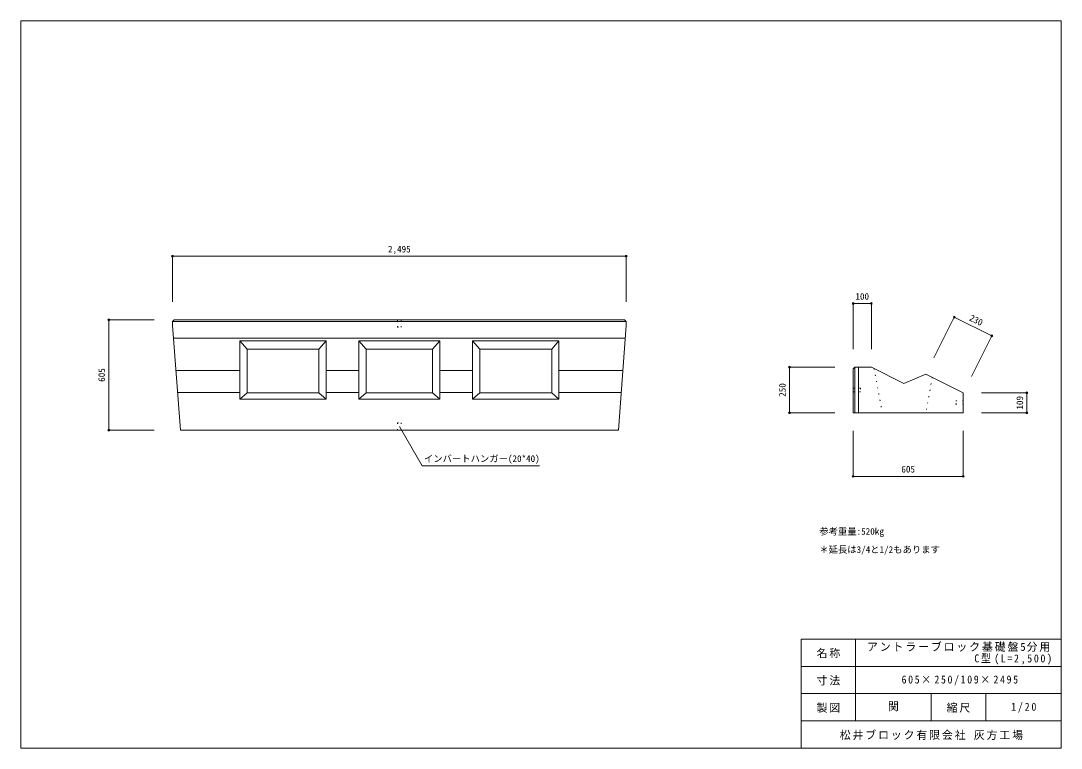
# Model space of a CAD drawing. Units: millimetres, scale not verified. Extents: x 1340 to 7060, y 970 to 4969.
import ezdxf
from ezdxf.enums import TextEntityAlignment as Align

# ---------------------------------------------------------------- set-up
doc = ezdxf.new("R2010")
doc.units = ezdxf.units.MM
doc.header["$LTSCALE"] = 20
doc.header["$PDMODE"] = 32
doc.header["$PDSIZE"] = 10
doc.linetypes.add('DOTTED', pattern=[1.75, 0.25, -1.5])
for name, color, linetype, lineweight in [('_0-0_', 7, 'Continuous', 18), ('_0-1_', 7, 'Continuous', 18), ('_0-2_', 4, 'Continuous', 9)]:
    doc.layers.add(name, color=color, linetype=linetype, lineweight=lineweight)
doc.styles.add('ＭＳ ゴシック', font='')
doc.styles.get('ＭＳ ゴシック').set_extended_font_data('MS Gothic')

msp = doc.modelspace()

# ---------------------------------------------------------------- linework, layer by layer
at = {"layer": '_0-0_'}
for p, q in [((1340, 4969), (1340, 970)), ((7060, 4969), (1340, 4969)), ((7060, 970), (7060, 4969)), ((7060, 1570), (5630, 1570)), ((5630, 970), (5630, 1570)), ((5930, 1120), (5930, 1570)), ((7060, 1420), (5630, 1420)), ((7060, 1270), (5630, 1270)), ((6345, 1120), (6345, 1270)), ((6645, 1120), (6645, 1270)), ((7060, 1120), (5630, 1120)), ((1340, 970), (7060, 970))]:
    msp.add_line(p, q, dxfattribs=at)
at = {"layer": '_0-1_', "color": 4, "lineweight": 9}
for p, q in [((1823.78, 2719.15), (1823.78, 3324.5)), ((1823.78, 3324.5), (2073.78, 3324.5)), ((1823.78, 2719.15), (2073.78, 2719.15))]:
    msp.add_line(p, q, dxfattribs=at)
at = {"layer": '_0-1_'}
for p, q in [((2173.78, 3315.5), (2182.78, 3324.5)), ((2182.78, 3324.5), (4659.78, 3324.5)), ((4659.78, 3324.5), (4668.78, 3315.5)), ((2173.78, 3315.5), (4668.78, 3315.5)), ((2173.78, 3315.5), (2173.78, 3294.5)), ((2217.16, 2719.15), (2173.78, 3294.5)), ((4668.78, 3294.5), (4625.4, 2719.15)), ((4668.78, 3315.5), (4668.78, 3294.5)), ((4663.5, 3224.5), (2179.06, 3224.5)), ((2543.78, 3209.5), (3018.78, 3209.5)), ((2543.78, 3209.5), (2583.78, 3164.5)), ((2543.78, 3209.5), (2543.78, 2889.5)), ((2978.78, 3164.5), (3018.78, 3209.5)), ((3018.78, 3209.5), (3018.78, 2889.5)), ((3198.78, 3209.5), (3238.78, 3164.5)), ((3198.78, 3209.5), (3198.78, 2889.5)), ((3198.78, 3209.5), (3643.78, 3209.5)), ((3603.78, 3164.5), (3643.78, 3209.5)), ((3643.78, 3209.5), (3643.78, 2889.5)), ((3823.78, 3209.5), (4298.78, 3209.5)), ((3823.78, 3209.5), (3863.78, 3164.5)), ((3823.78, 3209.5), (3823.78, 2889.5)), ((4258.78, 3164.5), (4298.78, 3209.5)), ((4298.78, 3209.5), (4298.78, 2889.5)), ((2978.78, 3164.5), (2583.78, 3164.5)), ((2583.78, 3164.5), (2583.78, 2924.5)), ((2978.78, 3164.5), (2978.78, 2924.5)), ((3238.78, 3164.5), (3603.78, 3164.5)), ((3238.78, 3164.5), (3238.78, 2924.5)), ((3603.78, 3164.5), (3603.78, 2924.5)), ((4258.78, 3164.5), (3863.78, 3164.5)), ((3863.78, 3164.5), (3863.78, 2924.5)), ((4258.78, 3164.5), (4258.78, 2924.5)), ((2192.54, 3045.61), (2543.78, 3045.61)), ((3018.78, 3045.61), (3198.78, 3045.61)), ((3643.78, 3045.61), (3823.78, 3045.61)), ((4298.78, 3045.61), (4650.01, 3045.61)), ((5916.22, 3055.5), (5925.22, 3064.5)), ((5916.22, 3055.5), (5916.22, 2814.5)), ((6016.22, 3064.5), (5925.22, 3064.5)), ((5925.22, 3064.5), (5925.22, 2814.5)), ((5946.22, 3064.5), (5946.22, 2814.5)), ((6016.22, 3064.5), (6195.11, 2975.06)), ((6315.85, 3026.49), (6195.11, 2975.06)), ((6315.85, 3026.49), (6521.57, 2923.63)), ((2201.65, 2924.87), (2543.78, 2924.87)), ((2543.78, 2889.5), (2583.78, 2924.5)), ((2978.78, 2924.5), (2583.78, 2924.5)), ((2978.78, 2924.5), (3018.78, 2889.5)), ((3018.78, 2924.87), (3198.78, 2924.87)), ((3238.78, 2924.5), (3198.78, 2889.5)), ((3603.78, 2924.5), (3238.78, 2924.5)), ((3603.78, 2924.5), (3643.78, 2889.5)), ((3643.78, 2924.87), (3823.78, 2924.87)), ((3823.78, 2889.5), (3863.78, 2924.5)), ((4258.78, 2924.5), (3863.78, 2924.5)), ((4258.78, 2924.5), (4298.78, 2889.5)), ((4298.78, 2924.87), (4640.91, 2924.87)), ((6521.57, 2923.63), (6521.57, 2814.5)), ((3018.78, 2889.5), (2543.78, 2889.5)), ((3643.78, 2889.5), (3198.78, 2889.5)), ((4298.78, 2889.5), (3823.78, 2889.5)), ((5916.22, 2814.5), (6521.57, 2814.5)), ((2217.16, 2719.15), (4625.4, 2719.15))]:
    msp.add_line(p, q, dxfattribs=at)
at = {"layer": '_0-1_', "linetype": 'DOTTED'}
for p, q in [((3411.28, 3324.5), (3411.28, 3284.5)), ((3431.28, 3284.5), (3431.28, 3324.5)), ((3411.28, 3284.5), (3431.28, 3284.5)), ((6031.22, 3057.03), (6076.22, 2814.5)), ((6351.22, 3008.8), (6316.22, 2814.5)), ((5916.22, 2949.5), (5956.22, 2949.5)), ((5916.22, 2929.5), (5956.22, 2929.5)), ((5956.22, 2949.5), (5956.22, 2929.5)), ((6481.57, 2860.61), (6481.57, 2880.61)), ((6521.57, 2880.61), (6481.57, 2880.61)), ((6521.57, 2860.61), (6481.57, 2860.61)), ((3411.28, 2759.15), (3431.28, 2759.15)), ((3411.28, 2759.15), (3411.28, 2719.15)), ((3431.28, 2719.15), (3431.28, 2759.15))]:
    msp.add_line(p, q, dxfattribs=at)
at = {"layer": '_0-1_', "color": 4}
for p in [(1823.78, 3324.5), (1823.78, 2719.15)]:
    msp.add_point(p, dxfattribs=at)
at = {"layer": '_0-2_'}
for p, q in [((2173.78, 3674.5), (4668.78, 3674.5)), ((2173.78, 3674.5), (2173.78, 3424.5)), ((4668.78, 3674.5), (4668.78, 3424.5)), ((6016.22, 3414.5), (5916.22, 3414.5)), ((5916.22, 3414.5), (5916.22, 3164.5)), ((6016.22, 3414.5), (6016.22, 3164.5)), ((6472.38, 3339.54), (6360.58, 3115.93)), ((6678.1, 3236.68), (6472.38, 3339.54)), ((6678.1, 3236.68), (6566.29, 3013.07)), ((5566.22, 2814.5), (5566.22, 3064.5)), ((5566.22, 3064.5), (5816.22, 3064.5)), ((6871.57, 2923.63), (6621.57, 2923.63)), ((6871.57, 2923.63), (6871.57, 2814.5)), ((5566.22, 2814.5), (5816.22, 2814.5)), ((6871.57, 2814.5), (6621.57, 2814.5)), ((5916.22, 2464.5), (5916.22, 2714.5)), ((6521.57, 2464.5), (6521.57, 2714.5)), ((5916.22, 2464.5), (6521.57, 2464.5))]:
    msp.add_line(p, q, dxfattribs=at)
at = {"layer": '_0-2_', "color": 7, "lineweight": 18}
for p, q in [((3421.28, 2739.15), (3546.28, 2522.64)), ((3546.28, 2522.64), (4191.28, 2522.64))]:
    msp.add_line(p, q, dxfattribs=at)
at = {"layer": '_0-2_'}
for p in [(2173.78, 3674.5), (4668.78, 3674.5), (5916.22, 3414.5), (6016.22, 3414.5), (6472.38, 3339.54), (6678.1, 3236.68), (5566.22, 3064.5), (6871.57, 2923.63), (5566.22, 2814.5), (6871.57, 2814.5), (5916.22, 2464.5), (6521.57, 2464.5)]:
    msp.add_point(p, dxfattribs=at)

# ---------------------------------------------------------------- texts
at = {"layer": '_0-0_', "color": 4, "style": 'ＭＳ ゴシック'}
for s, p in [('参考重量:520㎏', (5730, 2132.5)), ('＊延長は3/4と1/2もあります', (5730, 2032.5))]:
    msp.add_text(s, height=36.66, dxfattribs=at).set_placement(p, align=Align.BOTTOM_LEFT)
at = {"layer": '_0-0_', "style": 'ＭＳ ゴシック'}
msp.add_text('関', height=43.99, dxfattribs=at).set_placement((6107.5, 1165), align=Align.BOTTOM_LEFT)
at = {"layer": '_0-0_', "char_height": 43.99, "attachment_point": 7, "style": 'ＭＳ ゴシック'}
for s, insert in [('\\T1.17;アントラーブロック基礎盤5分用', (5992.5, 1500)), ('\\T1.17;名称', (5715, 1465)), ('\\T1.35;\\W0.9;C型(L=2,500)', (6582.5, 1430)), ('\\T1.34;\\W0.9;605×250/109×2495', (6182.5, 1315)), ('\\T1.17;寸法', (5715, 1315)), ('\\T1.17;製図', (5715, 1165)), ('\\T1.17;縮尺', (6430, 1165)), ('\\T1.38;\\W0.9;1/20', (6785, 1165)), ('\\T1.17;松井ブロック有限会社\\~灰方工場', (5842.5, 1015))]:
    msp.add_mtext(s, dxfattribs=dict(at, insert=insert))
at = {"layer": '_0-1_', "color": 4, "style": 'ＭＳ ゴシック'}
msp.add_text('605', height=36.66, rotation=90, dxfattribs=at).set_placement((1813.78, 2984.32), align=Align.BOTTOM_LEFT)
at = {"layer": '_0-2_', "style": 'ＭＳ ゴシック'}
for s, p in [('2,495', (3358.78, 3684.5)), ('100', (5928.72, 3424.5)), ('インバートハンガー(20*40)', (3556.28, 2532.64)), ('605', (6181.4, 2474.5))]:
    msp.add_text(s, height=36.66, dxfattribs=at).set_placement(p, align=Align.BOTTOM_LEFT)
for s, rotation, p in [('230', 333.435, (6546.17, 3313.82)), ('250', 90, (5556.22, 2902)), ('109', 90, (6861.57, 2831.56))]:
    msp.add_text(s, height=36.66, rotation=rotation, dxfattribs=at).set_placement(p, align=Align.BOTTOM_LEFT)

doc.saveas('drawing.dxf')
